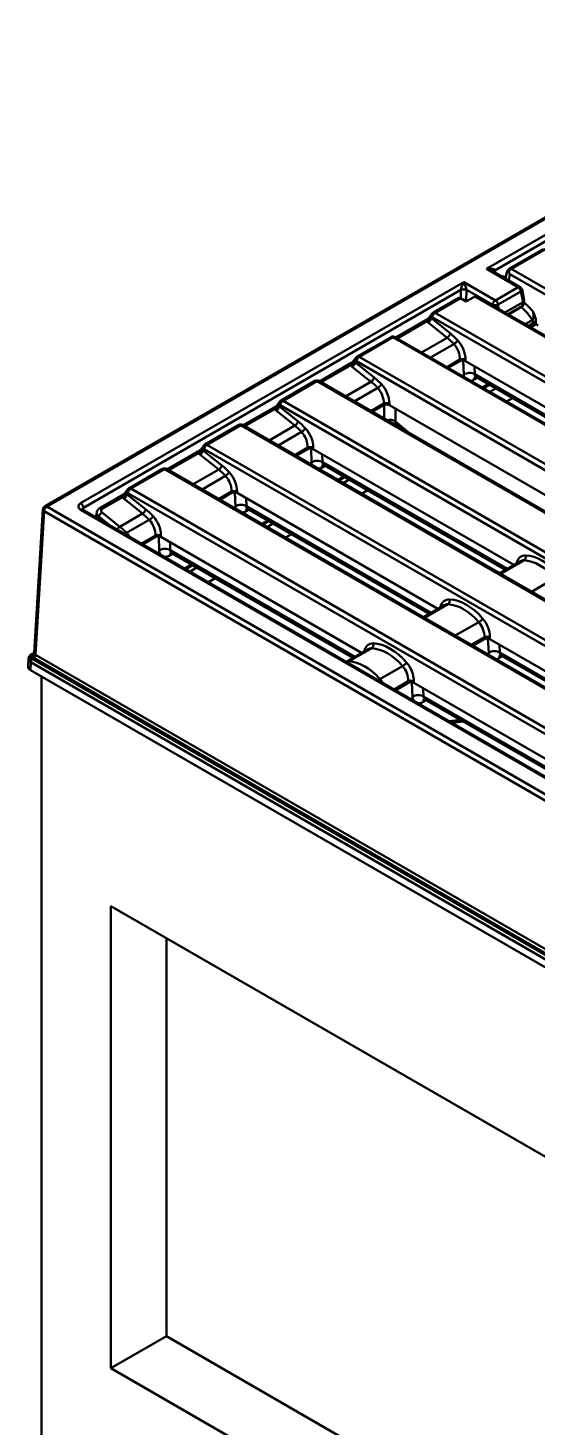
# Model space of a CAD drawing. Header units: millimetres. Extents: x 0 to 1485, y 0 to 1050.
# Drawn here: x 1178.7 to 1243.5, y 237.9 to 416 of the extents above; entities that cross this region are included whole.
import ezdxf

# ---------------------------------------------------------------- set-up
doc = ezdxf.new("R2010")
doc.units = ezdxf.units.MM
doc.header["$LTSCALE"] = 2.5
doc.layers.add('Sichtbare Kanten(DIN)', color=7, linetype='Continuous', lineweight=50)
doc.layers.add('Sichtbare tangentiale Kanten(DIN)', color=7, linetype='Continuous', lineweight=50)

msp = doc.modelspace()

# ---------------------------------------------------------------- linework, layer by layer
at = {"layer": 'Sichtbare Kanten(DIN)'}
for p, q in [((1286.242, 415.989), (1180.859, 355.146)), ((1244.276, 387.872), (1239.975, 385.388)), ((1241.324, 383.035), (1237.792, 385.074)), ((1239.483, 384.099), (1239.575, 384.706)), ((1239.19, 384.472), (1239.013, 384.37)), ((1239.19, 384.472), (1239.239, 384.239)), ((1239.223, 384.249), (1239.19, 384.472)), ((1233.531, 381.668), (1230.287, 379.795)), ((1234.465, 381.207), (1233.731, 381.631)), ((1235.548, 381.833), (1234.465, 381.207)), ((1234.469, 381.339), (1234.469, 381.34)), ((1234.582, 381.275), (1234.469, 381.339)), ((1308.612, 339.819), (1235.789, 381.863)), ((1241.859, 381.355), (1241.563, 382.709)), ((1241.747, 380.817), (1241.858, 381.281)), ((1230.101, 379.631), (1229.715, 379.126)), ((1241.719, 381.119), (1239.398, 379.779)), ((1241.511, 380.5), (1239.83, 379.53)), ((1225.472, 376.633), (1229.573, 379.001)), ((1243.324, 378.304), (1242.639, 377.908)), ((1243.324, 378.763), (1243.324, 378.304)), ((1243.619, 378.134), (1243.324, 378.304)), ((1224.897, 376.677), (1220.595, 374.193)), ((1323.327, 320.137), (1225.397, 376.677)), ((1220.448, 374.063), (1220.055, 373.549)), ((1215.785, 371.04), (1219.914, 373.425)), ((1233.673, 373.616), (1232.186, 372.757)), ((1259.903, 358.878), (1234.377, 373.616)), ((1215.21, 371.084), (1210.908, 368.6)), ((1313.64, 314.544), (1215.71, 371.084)), ((1258.809, 358.246), (1235.722, 371.575)), ((1236.648, 370.181), (1237.393, 370.611)), ((1238.234, 370.125), (1237.489, 369.695)), ((1239.61, 368.471), (1240.355, 368.901)), ((1206.097, 365.447), (1210.227, 367.832)), ((1210.76, 368.47), (1210.368, 367.956)), ((1223.985, 368.023), (1222.498, 367.164)), ((1250.216, 353.285), (1224.69, 368.023)), ((1205.522, 365.491), (1201.221, 363.007)), ((1303.952, 308.951), (1206.022, 365.491)), ((1225.669, 365.501), (1226.311, 364.963)), ((1196.41, 359.854), (1200.54, 362.239)), ((1201.073, 362.877), (1200.681, 362.363)), ((1214.298, 362.43), (1212.811, 361.571)), ((1240.529, 347.692), (1215.002, 362.43)), ((1195.835, 359.898), (1191.533, 357.414)), ((1294.265, 303.358), (1196.335, 359.898)), ((1239.434, 347.06), (1216.348, 360.389)), ((1219.023, 358.844), (1218.279, 358.414)), ((1187.839, 354.906), (1190.852, 356.646)), ((1191.386, 357.284), (1190.993, 356.77)), ((1204.61, 356.837), (1203.124, 355.978)), ((1230.841, 342.099), (1205.315, 356.837)), ((1221.904, 357.181), (1221.159, 356.751)), ((1180.61, 354.743), (1179.507, 336.513)), ((1286.036, 296.787), (1185.661, 354.738)), ((1229.747, 341.467), (1206.66, 354.796)), ((1187.358, 353.759), (1187.448, 354.353)), ((1209.336, 353.251), (1208.591, 352.821)), ((1194.923, 351.244), (1193.319, 350.317)), ((1221.154, 336.506), (1195.628, 351.244)), ((1212.216, 351.588), (1211.472, 351.158)), ((1220.059, 335.874), (1196.973, 349.203)), ((1199.649, 347.658), (1198.786, 347.16)), ((1241.352, 348.167), (1238.689, 346.63)), ((1202.529, 345.995), (1201.667, 345.497)), ((1231.664, 342.574), (1229.002, 341.037)), ((1221.977, 336.981), (1219.197, 335.376)), ((1236.784, 338.261), (1235.297, 337.403)), ((1261.954, 324.136), (1237.488, 338.261)), ((1178.782, 335.773), (1178.719, 334.729)), ((1179.508, 336.522), (1179.175, 336.33)), ((1260.859, 323.504), (1238.908, 336.178)), ((1179.011, 334.301), (1285.785, 272.655)), ((1180.426, 333.484), (1180.426, 189.372)), ((1227.096, 332.668), (1225.492, 331.742)), ((1252.267, 318.543), (1227.801, 332.668)), ((1251.172, 317.911), (1229.22, 330.585)), ((1232.654, 327.607), (1234.13, 327.75)), ((1189.265, 245.507), (1189.265, 304.294)), ((1189.265, 304.294), (1277.653, 253.263)), ((1196.336, 249.589), (1196.336, 300.212)), ((1196.336, 249.589), (1189.265, 245.507)), ((1277.653, 202.641), (1196.336, 249.589)), ((1277.653, 194.476), (1189.265, 245.507))]:
    msp.add_line(p, q, dxfattribs=at)
for centre, start, end in [((1241.074, 382.602), 12.33932, 60), ((1241.261, 380.933), 300, 346.55351), ((1225.147, 376.244), 60, 120), ((1220.845, 373.76), 120, 142.67318), ((1215.46, 370.651), 60, 120), ((1211.158, 368.167), 120, 142.67318), ((1205.772, 365.058), 60, 120), ((1201.471, 362.574), 120, 142.67318), ((1196.085, 359.465), 60, 120), ((1191.783, 356.981), 120, 142.67318), ((1181.109, 354.713), 120, 176.53871)]:
    msp.add_arc(centre, 0.5, start, end, dxfattribs=at)
for centre, major_axis, ratio, start_param, end_param in [((1233.816, 381.313), (-0.297, 0.347), 0.4107544, 5.4210452, 6.2064434), ((1235.517, 381.442), (-0.28, -0.415), 0.5249871, 3.1782328, 3.9636309), ((1241.354, 381.323), (0.509, -0.005), 0.5686046, 5.5165103, 6.4126115), ((1234.025, 373.409), (0.5, 0), 0.5817527, 0.7891963, 2.3523964), ((1224.337, 367.816), (0.5, 0), 0.5817527, 0.7891963, 2.3523964), ((1214.65, 362.223), (0.5, 0), 0.5817527, 0.7891963, 2.3523964), ((1204.963, 356.63), (0.5, 0), 0.5817527, 0.7891963, 2.3523964), ((1195.275, 351.037), (0.5, 0), 0.5817527, 0.7891963, 2.3523964), ((1237.136, 338.055), (0.5, 0), 0.5817527, 0.7891963, 2.3523964), ((1179.72, 334.709), (-1.001, 0), 0.5766475, 6.2483212, 7.0679745), ((1227.449, 332.462), (0.5, 0), 0.5817527, 0.7891963, 2.3523964)]:
    msp.add_ellipse(centre, major_axis=major_axis, ratio=ratio, start_param=start_param, end_param=end_param, dxfattribs=at)
for points, knots in [([(1239.845, 385.283), (1239.819, 385.243), (1239.794, 385.205), (1239.748, 385.129), (1239.726, 385.093), (1239.687, 385.02), (1239.669, 384.985), (1239.636, 384.913), (1239.621, 384.877), (1239.594, 384.799), (1239.582, 384.757), (1239.575, 384.706)], [-1.25187135, -1.25187135, -1.25187135, -1.25187135, -1.13240206, -1.13240206, -1.01293276, -1.01293276, -0.89346347, -0.89346347, -0.77399417, -0.77399417, -0.65452488, -0.65452488, -0.65452488, -0.65452488]), ([(1239.86, 384.969), (1239.856, 384.974), (1239.854, 384.98), (1239.828, 385.034), (1239.815, 385.081), (1239.807, 385.172), (1239.813, 385.213), (1239.837, 385.272), (1239.85, 385.293), (1239.868, 385.31), (1239.87, 385.312), (1239.873, 385.314)], [0, 0, 0, 0, 0.00426474, 0.00426474, 0.0390138, 0.0390138, 0.07415604, 0.07415604, 0.09812422, 0.09812422, 0.10139674, 0.10139674, 0.10139674, 0.10139674]), ([(1239.975, 385.388), (1239.966, 385.383), (1239.957, 385.378), (1239.942, 385.368), (1239.935, 385.363), (1239.921, 385.354), (1239.915, 385.349), (1239.902, 385.339), (1239.896, 385.334), (1239.884, 385.324), (1239.878, 385.319), (1239.873, 385.314)], [0, 0, 0, 0, 0.15269458, 0.15269458, 0.30538916, 0.30538916, 0.45808373, 0.45808373, 0.61077831, 0.61077831, 0.76347289, 0.76347289, 0.76347289, 0.76347289]), ([(1234.095, 381.421), (1234.101, 381.421), (1234.107, 381.422), (1234.179, 381.422), (1234.243, 381.415), (1234.334, 381.395), (1234.364, 381.386), (1234.419, 381.365), (1234.445, 381.353), (1234.469, 381.34)], [0.074206338, 0.074206338, 0.074206338, 0.074206338, 0.077957588, 0.077957588, 0.116796203, 0.116796203, 0.136773174, 0.136773174, 0.156759683, 0.156759683, 0.156759683, 0.156759683]), ([(1230.287, 379.795), (1230.27, 379.785), (1230.255, 379.776), (1230.229, 379.757), (1230.216, 379.748), (1230.193, 379.729), (1230.182, 379.719), (1230.16, 379.698), (1230.149, 379.687), (1230.126, 379.663), (1230.114, 379.649), (1230.101, 379.631)], [0, 0, 0, 0, 0.296706, 0.296706, 0.5934119, 0.5934119, 0.8901179, 0.8901179, 1.1868239, 1.1868239, 1.4835299, 1.4835299, 1.4835299, 1.4835299]), ([(1242.972, 379.878), (1242.973, 379.877), (1242.974, 379.875), (1243.086, 379.631), (1243.206, 379.36), (1243.303, 378.991), (1243.324, 378.872), (1243.324, 378.763)], [-0.00115649, -0.00115649, -0.00115649, -0.00115649, 0, 0, 0.16006122, 0.16006122, 0.23508353, 0.23508353, 0.23508353, 0.23508353]), ([(1229.573, 379.001), (1229.583, 379.007), (1229.594, 379.014), (1229.615, 379.028), (1229.625, 379.036), (1229.645, 379.052), (1229.655, 379.06), (1229.674, 379.078), (1229.683, 379.088), (1229.7, 379.107), (1229.708, 379.116), (1229.715, 379.126)], [0.069154465, 0.069154465, 0.069154465, 0.069154465, 0.071854342, 0.071854342, 0.074554218, 0.074554218, 0.077254094, 0.077254094, 0.079953971, 0.079953971, 0.082653847, 0.082653847, 0.082653847, 0.082653847]), ([(1219.914, 373.425), (1219.925, 373.431), (1219.936, 373.437), (1219.956, 373.452), (1219.967, 373.459), (1219.986, 373.475), (1219.996, 373.484), (1220.014, 373.501), (1220.023, 373.51), (1220.04, 373.529), (1220.048, 373.539), (1220.055, 373.549)], [-1.308996939, -1.308996939, -1.308996939, -1.308996939, -1.297130517, -1.297130517, -1.285264096, -1.285264096, -1.273397674, -1.273397674, -1.261531253, -1.261531253, -1.249664831, -1.249664831, -1.249664831, -1.249664831]), ([(1235.722, 371.575), (1235.689, 371.594), (1235.654, 371.608), (1235.597, 371.622), (1235.574, 371.623), (1235.555, 371.623), (1235.552, 371.623), (1235.552, 371.623)], [-0.78539816, -0.78539816, -0.78539816, -0.78539816, -0.62831853, -0.62831853, -0.4712389, -0.4712389, -0.37820234, -0.37820234, -0.37820234, -0.37820234]), ([(1210.227, 367.832), (1210.238, 367.838), (1210.248, 367.844), (1210.269, 367.859), (1210.279, 367.866), (1210.299, 367.882), (1210.309, 367.891), (1210.327, 367.908), (1210.336, 367.917), (1210.353, 367.936), (1210.361, 367.946), (1210.368, 367.956)], [-1.308996939, -1.308996939, -1.308996939, -1.308996939, -1.297130517, -1.297130517, -1.285264096, -1.285264096, -1.273397674, -1.273397674, -1.261531253, -1.261531253, -1.249664831, -1.249664831, -1.249664831, -1.249664831]), ([(1225.669, 365.501), (1225.639, 365.527), (1225.6, 365.55), (1225.527, 365.579), (1225.494, 365.585), (1225.453, 365.589), (1225.443, 365.588), (1225.443, 365.588)], [-0.94036899, -0.94036899, -0.94036899, -0.94036899, -0.7654387, -0.7654387, -0.59050841, -0.59050841, -0.43509862, -0.43509862, -0.43509862, -0.43509862]), ([(1200.54, 362.239), (1200.55, 362.245), (1200.561, 362.251), (1200.582, 362.266), (1200.592, 362.273), (1200.612, 362.289), (1200.621, 362.298), (1200.64, 362.315), (1200.649, 362.324), (1200.665, 362.343), (1200.673, 362.353), (1200.681, 362.363)], [-1.308996939, -1.308996939, -1.308996939, -1.308996939, -1.297130517, -1.297130517, -1.285264096, -1.285264096, -1.273397674, -1.273397674, -1.261531253, -1.261531253, -1.249664831, -1.249664831, -1.249664831, -1.249664831]), ([(1216.348, 360.389), (1216.314, 360.408), (1216.279, 360.422), (1216.222, 360.436), (1216.199, 360.437), (1216.18, 360.437), (1216.177, 360.437), (1216.177, 360.437)], [-0.78539816, -0.78539816, -0.78539816, -0.78539816, -0.62831853, -0.62831853, -0.4712389, -0.4712389, -0.37820234, -0.37820234, -0.37820234, -0.37820234]), ([(1190.852, 356.646), (1190.863, 356.652), (1190.874, 356.658), (1190.894, 356.673), (1190.904, 356.68), (1190.924, 356.696), (1190.934, 356.705), (1190.952, 356.722), (1190.961, 356.731), (1190.978, 356.75), (1190.986, 356.76), (1190.993, 356.77)], [-1.308996939, -1.308996939, -1.308996939, -1.308996939, -1.297130517, -1.297130517, -1.285264096, -1.285264096, -1.273397674, -1.273397674, -1.261531253, -1.261531253, -1.249664831, -1.249664831, -1.249664831, -1.249664831]), ([(1185.661, 354.738), (1185.645, 354.748), (1185.632, 354.757), (1185.612, 354.772), (1185.606, 354.778), (1185.601, 354.783), (1185.6, 354.784), (1185.6, 354.784)], [-0.78402864, -0.78402864, -0.78402864, -0.78402864, -0.63766629, -0.63766629, -0.49130395, -0.49130395, -0.40479843, -0.40479843, -0.40479843, -0.40479843]), ([(1187.448, 354.353), (1187.455, 354.402), (1187.468, 354.451), (1187.502, 354.544), (1187.524, 354.588), (1187.574, 354.669), (1187.603, 354.707), (1187.664, 354.775), (1187.698, 354.806), (1187.766, 354.861), (1187.802, 354.885), (1187.839, 354.906)], [1.66500191, 1.66500191, 1.66500191, 1.66500191, 1.80400004, 1.80400004, 1.94299818, 1.94299818, 2.08199632, 2.08199632, 2.22099445, 2.22099445, 2.35999259, 2.35999259, 2.35999259, 2.35999259]), ([(1206.66, 354.796), (1206.627, 354.815), (1206.592, 354.829), (1206.534, 354.843), (1206.512, 354.844), (1206.493, 354.844), (1206.49, 354.844), (1206.49, 354.844)], [-0.78539816, -0.78539816, -0.78539816, -0.78539816, -0.62831853, -0.62831853, -0.4712389, -0.4712389, -0.37820234, -0.37820234, -0.37820234, -0.37820234]), ([(1196.973, 349.203), (1196.94, 349.222), (1196.905, 349.236), (1196.847, 349.25), (1196.825, 349.251), (1196.806, 349.251), (1196.802, 349.251), (1196.802, 349.251)], [-0.78539816, -0.78539816, -0.78539816, -0.78539816, -0.62831853, -0.62831853, -0.4712389, -0.4712389, -0.37820234, -0.37820234, -0.37820234, -0.37820234]), ([(1178.959, 336.17), (1178.937, 336.148), (1178.916, 336.124), (1178.879, 336.073), (1178.863, 336.046), (1178.834, 335.991), (1178.823, 335.963), (1178.804, 335.907), (1178.797, 335.879), (1178.787, 335.825), (1178.784, 335.798), (1178.782, 335.773)], [-0.36136712, -0.36136712, -0.36136712, -0.36136712, -0.29606653, -0.29606653, -0.23076593, -0.23076593, -0.16546533, -0.16546533, -0.10016473, -0.10016473, -0.03486413, -0.03486413, -0.03486413, -0.03486413]), ([(1178.959, 336.17), (1178.974, 336.185), (1178.989, 336.199), (1179.018, 336.224), (1179.033, 336.235), (1179.061, 336.257), (1179.075, 336.267), (1179.104, 336.286), (1179.118, 336.295), (1179.146, 336.313), (1179.161, 336.322), (1179.175, 336.33)], [-0.36766302, -0.36766302, -0.36766302, -0.36766302, -0.28297861, -0.28297861, -0.1982942, -0.1982942, -0.11360979, -0.11360979, -0.02892538, -0.02892538, 0.05575903, 0.05575903, 0.05575903, 0.05575903]), ([(1179.452, 336.39), (1179.452, 336.39), (1179.453, 336.391), (1179.459, 336.397), (1179.465, 336.402), (1179.476, 336.418), (1179.482, 336.428), (1179.493, 336.451), (1179.498, 336.464), (1179.505, 336.49), (1179.507, 336.502), (1179.507, 336.513)], [0.00449069, 0.00449069, 0.00449069, 0.00449069, 0.02102167, 0.02102167, 0.04204335, 0.04204335, 0.06306502, 0.06306502, 0.0840867, 0.0840867, 0.10510837, 0.10510837, 0.10510837, 0.10510837]), ([(1238.908, 336.178), (1238.877, 336.196), (1238.844, 336.208), (1238.79, 336.222), (1238.769, 336.224), (1238.751, 336.224), (1238.747, 336.223), (1238.747, 336.223)], [-0.78539816, -0.78539816, -0.78539816, -0.78539816, -0.62831853, -0.62831853, -0.4712389, -0.4712389, -0.37874925, -0.37874925, -0.37874925, -0.37874925]), ([(1229.22, 330.585), (1229.19, 330.603), (1229.157, 330.615), (1229.103, 330.629), (1229.081, 330.631), (1229.063, 330.631), (1229.06, 330.63), (1229.06, 330.63)], [-0.78539816, -0.78539816, -0.78539816, -0.78539816, -0.62831853, -0.62831853, -0.4712389, -0.4712389, -0.37874925, -0.37874925, -0.37874925, -0.37874925])]:
    msp.add_open_spline(points, degree=3, knots=knots, dxfattribs=at)
for points in [[(1239.86, 384.969), (1239.862, 384.963), (1239.865, 384.958), (1239.868, 384.953)], [(1240.02, 384.69), (1239.965, 384.771), (1239.912, 384.861), (1239.868, 384.953)]]:
    msp.add_open_spline(points, degree=3, dxfattribs=at)
at = {"layer": 'Sichtbare tangentiale Kanten(DIN)'}
for p, q in [((1181.109, 355.121), (1286.492, 415.964)), ((1237.042, 385.338), (1285.786, 413.481)), ((1238.102, 385.156), (1286.139, 412.89)), ((1240.2, 385.366), (1244.501, 387.85)), ((1237.042, 385.338), (1241.074, 383.01)), ((1238.136, 384.876), (1238.102, 385.156)), ((1239.894, 383.861), (1240.02, 384.69)), ((1240.02, 384.69), (1313.395, 342.327)), ((1313.747, 342.903), (1240.2, 385.366)), ((1185.411, 355.529), (1234.155, 383.671)), ((1238.187, 381.343), (1234.155, 383.671)), ((1241.074, 383.01), (1238.187, 381.343)), ((1185.764, 354.938), (1233.801, 382.673)), ((1230.512, 379.773), (1233.731, 381.631)), ((1233.801, 382.673), (1233.771, 381.608)), ((1234.469, 381.34), (1234.506, 382.658)), ((1234.477, 381.214), (1234.469, 381.339)), ((1234.507, 382.688), (1237.835, 380.767)), ((1235.548, 381.833), (1308.362, 339.794)), ((1238.535, 380.805), (1241.423, 382.472)), ((1241.423, 382.472), (1241.719, 381.119)), ((1328.462, 323.221), (1230.512, 379.773)), ((1237.835, 380.767), (1237.841, 380.678)), ((1238.572, 380.256), (1238.535, 380.805)), ((1241.609, 380.661), (1239.74, 379.582)), ((1241.719, 381.119), (1241.609, 380.661)), ((1229.458, 378.689), (1225.685, 376.51)), ((1229.617, 378.528), (1232.033, 376.59)), ((1230.03, 379.062), (1230.141, 379.208)), ((1232.446, 377.124), (1230.03, 379.062)), ((1230.141, 379.208), (1328.11, 322.645)), ((1242.877, 378.833), (1241.957, 378.302)), ((1242.347, 378.077), (1243.016, 378.463)), ((1220.845, 374.168), (1225.147, 376.652)), ((1225.147, 376.652), (1323.077, 320.112)), ((1232.033, 376.59), (1228.79, 374.718)), ((1232.893, 375.788), (1229.914, 374.068)), ((1318.775, 317.628), (1220.845, 374.168)), ((1219.78, 373.101), (1215.998, 370.917)), ((1219.964, 372.907), (1222.345, 370.997)), ((1220.378, 373.441), (1220.493, 373.592)), ((1222.759, 371.531), (1220.378, 373.441)), ((1220.493, 373.592), (1318.423, 317.052)), ((1232.026, 372.849), (1233.673, 373.8)), ((1233.673, 373.8), (1233.673, 373.616)), ((1234.095, 373.697), (1234.153, 371.909)), ((1234.377, 373.616), (1234.377, 373.8)), ((1235.564, 371.937), (1235.531, 372.95)), ((1211.158, 368.575), (1215.46, 371.059)), ((1215.46, 371.059), (1313.39, 314.519)), ((1222.345, 370.997), (1219.102, 369.125)), ((1235.495, 371.271), (1235.872, 371.489)), ((1259.043, 358.381), (1235.564, 371.937)), ((1236.52, 370.255), (1237.265, 370.685)), ((1223.206, 370.195), (1220.227, 368.475)), ((1210.092, 367.508), (1206.311, 365.324)), ((1210.277, 367.314), (1212.658, 365.404)), ((1210.691, 367.848), (1210.806, 367.999)), ((1213.071, 365.938), (1210.691, 367.848)), ((1210.806, 367.999), (1308.735, 311.459)), ((1309.088, 312.035), (1211.158, 368.575)), ((1222.339, 367.256), (1223.985, 368.207)), ((1223.985, 368.207), (1223.985, 368.023)), ((1224.036, 368.048), (1224.036, 366.277)), ((1224.69, 368.023), (1224.69, 368.207)), ((1225.448, 365.95), (1225.448, 367.585)), ((1201.471, 362.982), (1205.772, 365.466)), ((1205.772, 365.466), (1303.702, 308.926)), ((1212.658, 365.404), (1209.415, 363.532)), ((1227.313, 364.384), (1225.448, 365.95)), ((1225.611, 365.367), (1225.74, 365.442)), ((1213.518, 364.602), (1210.54, 362.882)), ((1200.405, 361.915), (1196.623, 359.731)), ((1200.59, 361.721), (1202.97, 359.811)), ((1201.003, 362.255), (1201.118, 362.406)), ((1203.384, 360.345), (1201.003, 362.255)), ((1201.118, 362.406), (1299.048, 305.866)), ((1299.4, 306.442), (1201.471, 362.982)), ((1212.651, 361.663), (1214.298, 362.614)), ((1214.298, 362.614), (1214.298, 362.43)), ((1214.72, 362.511), (1214.779, 360.723)), ((1215.002, 362.43), (1215.002, 362.614)), ((1216.189, 360.751), (1216.156, 361.764)), ((1191.783, 357.389), (1196.085, 359.873)), ((1196.085, 359.873), (1294.015, 303.333)), ((1202.97, 359.811), (1199.728, 357.939)), ((1216.12, 360.085), (1216.497, 360.303)), ((1239.668, 347.195), (1216.189, 360.751)), ((1203.831, 359.009), (1200.852, 357.289)), ((1218.895, 358.918), (1218.15, 358.489)), ((1218.819, 358.103), (1219.563, 358.533)), ((1190.717, 356.322), (1188.15, 354.839)), ((1191.316, 356.662), (1191.431, 356.813)), ((1193.697, 354.752), (1191.316, 356.662)), ((1191.431, 356.813), (1289.361, 300.273)), ((1289.713, 300.849), (1191.783, 357.389)), ((1202.964, 356.07), (1204.61, 357.021)), ((1204.61, 357.021), (1204.61, 356.837)), ((1205.033, 356.918), (1205.091, 355.13)), ((1205.315, 356.837), (1205.315, 357.021)), ((1179.651, 336.257), (1180.756, 354.523)), ((1180.756, 354.523), (1286.139, 293.68)), ((1286.492, 294.278), (1181.109, 355.121)), ((1185.411, 354.714), (1285.786, 296.762)), ((1185.789, 354.665), (1185.764, 354.938)), ((1190.902, 356.128), (1193.283, 354.218)), ((1206.433, 354.492), (1206.81, 354.71)), ((1206.502, 355.158), (1206.469, 356.171)), ((1229.981, 341.602), (1206.502, 355.158)), ((1187.687, 353.569), (1187.726, 353.828)), ((1187.726, 353.828), (1188.977, 352.824)), ((1190.396, 352.551), (1188.139, 354.362)), ((1193.283, 354.218), (1190.396, 352.551)), ((1194.143, 353.416), (1191.26, 351.751)), ((1209.208, 353.325), (1208.463, 352.896)), ((1209.131, 352.51), (1209.876, 352.94)), ((1193.159, 350.409), (1194.923, 351.428)), ((1194.923, 351.428), (1194.923, 351.244)), ((1195.346, 351.325), (1195.404, 349.537)), ((1195.628, 351.244), (1195.628, 351.428)), ((1196.745, 348.899), (1197.122, 349.117)), ((1196.815, 349.565), (1196.781, 350.577)), ((1220.293, 336.009), (1196.815, 349.565)), ((1199.52, 347.732), (1198.658, 347.235)), ((1199.326, 346.849), (1200.189, 347.347)), ((1238.83, 346.549), (1241.823, 348.277)), ((1245.752, 346.008), (1242.759, 344.281)), ((1229.143, 340.956), (1232.136, 342.684)), ((1236.065, 340.415), (1233.072, 338.688)), ((1235.094, 337.52), (1236.784, 338.495)), ((1236.784, 338.495), (1236.784, 338.261)), ((1237.488, 338.261), (1237.488, 338.495)), ((1219.566, 335.427), (1222.448, 337.091)), ((1237.234, 338.34), (1237.323, 336.507)), ((1238.734, 336.548), (1238.684, 337.571)), ((1179.011, 334.301), (1179.072, 335.299)), ((1179.072, 335.299), (1285.785, 273.688)), ((1179.335, 336.338), (1179.136, 336.272)), ((1179.136, 335.864), (1179.335, 335.93)), ((1179.248, 336.353), (1179.506, 336.502)), ((1285.962, 274.13), (1179.248, 335.741)), ((1179.485, 336.434), (1179.474, 336.428)), ((1179.474, 335.816), (1285.962, 274.335)), ((1286.139, 274.777), (1179.651, 336.257)), ((1226.377, 334.822), (1223.495, 333.158)), ((1238.687, 335.856), (1239.076, 336.081)), ((1261.093, 323.639), (1238.734, 336.548)), ((1225.289, 331.859), (1227.096, 332.902)), ((1227.096, 332.902), (1227.096, 332.668)), ((1227.547, 332.747), (1227.636, 330.914)), ((1227.801, 332.668), (1227.801, 332.902)), ((1229.047, 330.955), (1228.997, 331.978)), ((1228.999, 330.263), (1229.389, 330.488)), ((1251.406, 318.046), (1229.047, 330.955)), ((1232.284, 327.821), (1233.76, 327.964))]:
    msp.add_line(p, q, dxfattribs=at)
for centre, major_axis, ratio, start_param, end_param in [((1237.042, 384.93), (1.057, 0.237), 0.3689725, 0.0046921, 1.488222), ((1237.042, 384.93), (1.057, -0.237), 0.3689725, 0.8679725, 1.6533707), ((1238.451, 385.001), (-0.494, -0.075), 0.5729812, 5.4149759, 6.0999564), ((1238.455, 384.973), (-0.496, -0.061), 0.5945205, 5.4281105, 6.0682608), ((1237.752, 385.34), (-0.306, 0.4), 0.4701443, 3.9182259, 3.9531325), ((1240.978, 385.627), (-1.403, -0.927), 0.0635292, 5.5925706, 6.2258753), ((1240.179, 384.969), (0.27, 0.421), 0.5431603, 0.8110916, 1.9441014), ((1240.2, 384.998), (-0.225, 0.39), 0.5773503, 5.4977871, 6.2831853), ((1234.155, 383.263), (-0.312, -0.733), 0.2277351, 4.2209921, 5.704522), ((1234.155, 383.263), (-0.312, 0.733), 0.2277351, 3.720256, 5.2037858), ((1241.074, 382.602), (0.25, 0.433), 0.5773503, 0, 0.7853982), ((1241.074, 382.602), (0.25, -0.433), 0.5773503, 0.9599311, 2.3561945), ((1234.154, 382.49), (-0.5, 0.014), 0.4940186, 3.9445132, 5.5107481), ((1233.445, 382.853), (0.169, -0.476), 0.6659756, 0.9598701, 0.9947767), ((1234.155, 382.521), (-0.5, 0), 0.4727225, 3.9307889, 5.493989), ((1233.797, 383.021), (-0.427, 0.906), 0.6252357, 4.0312955, 4.0662021), ((1238.187, 380.935), (0.25, 0.433), 0.5773503, 0.7853982, 2.268928), ((1238.187, 380.935), (-0.25, 0.433), 0.5773503, 4.1015237, 5.4977871), ((1241.074, 382.602), (0.488, 0.107), 0.5161551, 5.3870841, 6.2831853), ((1230.458, 379.359), (-0.358, 0.273), 0.7428018, 0, 1.2060732), ((1230.492, 379.376), (0.27, 0.421), 0.5431603, 0.8110916, 2.2946215), ((1230.512, 379.405), (-0.225, 0.39), 0.5773503, 5.4977871, 6.2831853), ((1238.187, 380.935), (-0.499, -0.034), 0.4170339, 0.7589656, 2.3146269), ((1240.47, 376.656), (2.096, -4.553), 0.629681, 1.7655916, 2.2252731), ((1241.261, 380.933), (0.25, -0.433), 0.5773503, 0, 0.6108652), ((1241.261, 380.933), (0.486, -0.116), 0.6168054, 5.6459364, 6.2831853), ((1240.822, 376.824), (-2.351, 4.985), 0.6252357, 5.0538752, 5.3818198), ((1229.52, 379.055), (-0.398, -0.302), 0.6060526, 0.9988566, 2.3960921), ((1230.321, 378.893), (-0.978, 0.221), 0.6411499, 0.6521383, 0.9209952), ((1229.678, 378.894), (-0.313, -0.39), 0.4770394, 0.8648632, 2.3497221), ((1230.383, 379.26), (0.534, 0.006), 0.4838484, 3.717574, 3.986431), ((1242.664, 378.631), (-0.25, 0.433), 0.5773503, 4.0142573, 4.8490806), ((1225.147, 376.244), (-0.25, 0.433), 0.5773503, 5.4977871, 6.2831853), ((1225.147, 376.244), (0.25, 0.433), 0.5773503, 0, 0.7853982), ((1232.094, 376.957), (-0.313, -0.39), 0.4770394, 0.8648632, 2.3497221), ((1230.716, 371.194), (2.951, -6.366), 0.6284183, 2.052765, 2.2379867), ((1231.068, 371.362), (-3.206, 6.798), 0.6252357, 5.1899774, 5.375199), ((1233.017, 376.098), (-0.365, -0.342), 0.3547513, 0.9196239, 2.4087532), ((1232.25, 374.463), (0.814, -1.834), 0.6362092, 0.9403567, 2.064132), ((1232.602, 374.631), (-1.069, 2.266), 0.6252357, 4.0662021, 5.1899774), ((1220.845, 373.76), (-0.398, 0.303), 0.7428018, 0, 1.2060732), ((1220.845, 373.76), (0.25, 0.433), 0.5773503, 0.7853982, 2.268928), ((1220.845, 373.76), (-0.25, 0.433), 0.5773503, 5.4977871, 6.2831853), ((1220.334, 373.09), (0.557, -0.174), 0.650025, 2.6013957, 3.5613267), ((1219.841, 373.467), (-0.409, -0.287), 0.6209255, 1.0221813, 2.4082378), ((1220.706, 373.291), (-1.029, 0.233), 0.6411499, 0.6155211, 0.9209952), ((1220.026, 373.273), (-0.313, -0.39), 0.4770394, 0.8648632, 2.3497221), ((1220.334, 373.09), (-0.252, 0.482), 0.3678918, 5.5525597, 6.4531586), ((1220.767, 373.658), (0.586, -0.004), 0.4986561, 3.6830387, 3.9885128), ((1234.025, 373.632), (-0.5, 0), 0.4727225, 3.9307889, 5.493989), ((1215.46, 370.651), (-0.25, 0.433), 0.5773503, 5.4977871, 6.2831853), ((1215.46, 370.651), (0.25, 0.433), 0.5773503, 0, 0.7853982), ((1222.407, 371.364), (-0.313, -0.39), 0.4770394, 0.8648632, 2.3497221), ((1221.029, 365.601), (2.951, -6.366), 0.6284183, 2.052765, 2.2379867), ((1221.381, 365.769), (-3.206, 6.798), 0.6252357, 5.1899774, 5.375199), ((1223.33, 370.505), (-0.365, -0.342), 0.3547513, 0.9196239, 2.4087532), ((1222.915, 369.038), (-1.069, 2.266), 0.6252357, 4.0662021, 5.1899774), ((1234.86, 371.459), (-0.999, -0.033), 0.6547235, 3.9091027, 5.4753376), ((1235.569, 372.861), (1.074, 1.688), 0.5463791, 2.4670376, 2.693532), ((1235.569, 372.861), (1.074, 1.688), 0.5463791, 3.6368066, 3.9505674), ((1236.201, 370.821), (-0.5, 0.866), 0.5773503, 0.1889941, 0.7330383), ((1236.275, 372.411), (-0.571, -0.824), 0.5142699, 5.6274157, 6.3255474), ((1222.563, 368.87), (0.814, -1.834), 0.6362092, 0.9403567, 2.064132), ((1210.647, 367.497), (0.557, -0.174), 0.650025, 2.6013957, 3.5613267), ((1210.154, 367.874), (-0.409, -0.287), 0.6209255, 1.0221813, 2.4082378), ((1211.019, 367.698), (-1.029, 0.233), 0.6411499, 0.6155211, 0.9209952), ((1210.338, 367.68), (-0.313, -0.39), 0.4770394, 0.8648632, 2.3497221), ((1210.647, 367.497), (-0.252, 0.482), 0.3678918, 5.5525597, 6.4531586), ((1211.08, 368.065), (0.586, -0.004), 0.4986561, 3.6830387, 3.9885128), ((1211.158, 368.167), (-0.398, 0.303), 0.7428018, 0, 1.2060732), ((1211.158, 368.167), (0.25, 0.433), 0.5773503, 0.7853982, 2.268928), ((1211.158, 368.167), (-0.25, 0.433), 0.5773503, 5.4977871, 6.2831853), ((1224.337, 368.039), (-0.5, 0), 0.4727225, 3.9307889, 5.493989), ((1205.772, 365.058), (-0.25, 0.433), 0.5773503, 5.4977871, 6.2831853), ((1205.772, 365.058), (0.25, 0.433), 0.5773503, 0, 0.7853982), ((1212.719, 365.771), (-0.313, -0.39), 0.4770394, 0.8648632, 2.3497221), ((1211.341, 360.008), (2.951, -6.366), 0.6284183, 2.052765, 2.2379867), ((1211.694, 360.176), (-3.206, 6.798), 0.6252357, 5.1899774, 5.375199), ((1224.742, 365.499), (-1, 0), 0.6361208, 3.9283603, 5.1011676), ((1226.086, 364.783), (-0.5, 0.866), 0.5773503, 0.1814753, 0.3959708), ((1226.158, 366.397), (-0.354, -0.974), 0.6463358, 5.406309, 6.0515676), ((1213.643, 364.912), (-0.365, -0.342), 0.3547513, 0.9196239, 2.4087532), ((1212.876, 363.277), (0.814, -1.834), 0.6362092, 0.9403567, 2.064132), ((1213.228, 363.445), (-1.069, 2.266), 0.6252357, 4.0662021, 5.1899774), ((1200.959, 361.904), (0.557, -0.174), 0.650025, 2.6013957, 3.5613267), ((1200.466, 362.281), (-0.409, -0.287), 0.6209255, 1.0221813, 2.4082378), ((1201.331, 362.105), (-1.029, 0.233), 0.6411499, 0.6155211, 0.9209952), ((1200.651, 362.087), (-0.313, -0.39), 0.4770394, 0.8648632, 2.3497221), ((1200.959, 361.904), (-0.252, 0.482), 0.3678918, 5.5525597, 6.4531586), ((1201.393, 362.472), (0.586, -0.004), 0.4986561, 3.6830387, 3.9885128), ((1201.471, 362.574), (-0.398, 0.303), 0.7428018, 0, 1.2060732), ((1201.471, 362.574), (0.25, 0.433), 0.5773503, 0.7853982, 2.268928), ((1201.471, 362.574), (-0.25, 0.433), 0.5773503, 5.4977871, 6.2831853), ((1214.65, 362.446), (-0.5, 0), 0.4727225, 3.9307889, 5.493989), ((1196.085, 359.465), (-0.25, 0.433), 0.5773503, 5.4977871, 6.2831853), ((1196.085, 359.465), (0.25, 0.433), 0.5773503, 0, 0.7853982), ((1203.032, 360.178), (-0.313, -0.39), 0.4770394, 0.8648632, 2.3497221), ((1201.654, 354.415), (2.951, -6.366), 0.6284183, 2.052765, 2.2379867), ((1202.006, 354.583), (-3.206, 6.798), 0.6252357, 5.1899774, 5.375199), ((1215.485, 360.273), (-0.999, -0.033), 0.6547235, 3.9091027, 5.4753376), ((1216.194, 361.675), (1.074, 1.688), 0.5463791, 2.4670376, 2.693532), ((1216.194, 361.675), (1.074, 1.688), 0.5463791, 3.6368066, 3.9505674), ((1216.826, 359.635), (-0.5, 0.866), 0.5773503, 0.1889941, 0.7330383), ((1216.9, 361.225), (-0.571, -0.824), 0.5142699, 5.6274157, 6.3255474), ((1203.955, 359.319), (-0.365, -0.342), 0.3547513, 0.9196239, 2.4087532), ((1203.188, 357.684), (0.814, -1.834), 0.6362092, 0.9403567, 2.064132), ((1203.54, 357.852), (-1.069, 2.266), 0.6252357, 4.0662021, 5.1899774), ((1191.272, 356.311), (0.557, -0.174), 0.650025, 2.6013957, 3.5613267), ((1190.779, 356.688), (-0.409, -0.287), 0.6209255, 1.0221813, 2.4082378), ((1191.644, 356.512), (-1.029, 0.233), 0.6411499, 0.6155211, 0.9209952), ((1190.964, 356.494), (-0.313, -0.39), 0.4770394, 0.8648632, 2.3497221), ((1191.272, 356.311), (-0.252, 0.482), 0.3678918, 5.5525597, 6.4531586), ((1191.705, 356.879), (0.586, -0.004), 0.4986561, 3.6830387, 3.9885128), ((1191.783, 356.981), (-0.398, 0.303), 0.7428018, 0, 1.2060732), ((1191.783, 356.981), (0.25, 0.433), 0.5773503, 0.7853982, 2.268928), ((1191.783, 356.981), (-0.25, 0.433), 0.5773503, 5.4977871, 6.2831853), ((1204.963, 356.853), (-0.5, 0), 0.4727225, 3.9307889, 5.493989), ((1181.109, 354.713), (-0.499, 0.03), 0.5766475, 0, 0.8196533), ((1181.109, 354.713), (0.25, 0.433), 0.5773503, 0.7853982, 2.3212879), ((1181.109, 354.713), (-0.25, 0.433), 0.5773503, 5.4977871, 6.2831853), ((1186.121, 355.121), (-1.003, 0), 0.575771, 5.4991567, 7.0672139), ((1185.411, 355.121), (0.25, -0.433), 0.5773503, 0.837758, 2.3561945), ((1185.411, 354.305), (0.25, 0.433), 0.5773503, 0, 0.7853982), ((1186.121, 354.713), (-0.503, 0.045), 0.5696137, 5.5497146, 6.2511905), ((1188.089, 354.473), (-0.25, 0.433), 0.5773503, 5.3232542, 6.2831853), ((1188.497, 354.565), (-0.493, 0.084), 0.6738225, 5.5999682, 7.1631683), ((1193.344, 354.585), (-0.313, -0.39), 0.4770394, 0.8648632, 2.3497221), ((1192.319, 348.99), (-3.206, 6.798), 0.6252357, 5.1899774, 5.375199), ((1205.798, 354.68), (-0.999, -0.033), 0.6547235, 3.9091027, 5.4753376), ((1206.507, 356.082), (1.074, 1.688), 0.5463791, 2.4670376, 2.693532), ((1206.507, 356.082), (1.074, 1.688), 0.5463791, 3.6368066, 3.9505674), ((1207.139, 354.042), (-0.5, 0.866), 0.5773503, 0.1889941, 0.7330383), ((1207.213, 355.632), (-0.571, -0.824), 0.5142699, 5.6274157, 6.3255474), ((1188.436, 354.198), (0.988, -0.158), 0.6234348, 3.1464565, 4.0146659), ((1188.078, 353.995), (-0.313, -0.39), 0.4770394, 4.0064558, 5.4913148), ((1191.967, 348.822), (2.951, -6.366), 0.6284183, 2.052765, 2.2379867), ((1194.268, 353.726), (-0.365, -0.342), 0.3547513, 0.9196239, 2.4087532), ((1193.501, 352.091), (0.814, -1.834), 0.6362092, 0.9403567, 2.064132), ((1193.853, 352.259), (-1.069, 2.266), 0.6252357, 4.0662021, 5.1899774), ((1190.335, 352.185), (-0.313, -0.39), 0.4770394, 4.0064558, 5.0416921), ((1189.141, 347.19), (-3.032, 6.323), 0.6220169, 5.1856909, 5.3709125), ((1191.135, 351.441), (-0.365, -0.342), 0.3547513, 4.0612166, 4.5704706), ((1190.675, 350.46), (-0.894, 1.792), 0.6138185, 4.8834055, 5.1753791), ((1195.275, 351.26), (-0.5, 0), 0.4727225, 3.9307889, 5.493989), ((1196.11, 349.087), (-0.999, -0.033), 0.6547235, 3.9091027, 5.4753376), ((1196.819, 350.489), (1.074, 1.688), 0.5463791, 2.4670376, 2.8464689), ((1197.451, 348.449), (-0.5, 0.866), 0.5773503, 0.1889941, 0.7330383), ((1197.525, 350.039), (-0.571, -0.824), 0.5142699, 5.6274157, 6.3255474), ((1196.819, 350.489), (1.074, 1.688), 0.5463791, 3.4838696, 3.9505674), ((1242.595, 346.54), (-1.069, 2.266), 0.6252357, 5.9578795, 6.9577975), ((1242.242, 346.372), (0.814, -1.834), 0.6362092, 2.8320341, 3.2092848), ((1241.683, 348.733), (-0.027, -0.499), 0.7385876, 0.462449, 1.9531631), ((1243.362, 341.651), (2.951, -6.366), 0.6284183, 2.004372, 2.8206671), ((1243.714, 341.819), (-3.206, 6.798), 0.6252357, 5.1415844, 5.9578795), ((1232.907, 340.947), (-1.069, 2.266), 0.6252357, 5.9578795, 6.9577975), ((1232.555, 340.779), (0.814, -1.834), 0.6362092, 2.8320341, 3.2092848), ((1231.995, 343.14), (-0.027, -0.499), 0.7385876, 0.462449, 1.9531631), ((1233.674, 336.058), (2.951, -6.366), 0.6284183, 2.004372, 2.8206671), ((1234.027, 336.226), (-3.206, 6.798), 0.6252357, 5.1415844, 5.9578795), ((1236.205, 340.709), (-0.376, -0.329), 0.3206247, 0.9296148, 2.420329), ((1235.362, 339.159), (0.814, -1.834), 0.6362092, 0.9403567, 2.0157391), ((1235.714, 339.327), (-1.069, 2.266), 0.6252357, 4.0662021, 5.1415844), ((1237.136, 338.328), (-0.5, 0), 0.4727225, 3.9307889, 5.493989), ((1223.22, 335.354), (-1.069, 2.266), 0.6252357, 5.9578795, 6.9577975), ((1222.868, 335.186), (0.814, -1.834), 0.6362092, 2.8320341, 3.2092848), ((1222.308, 337.547), (-0.027, -0.499), 0.7385876, 0.462449, 1.9531631), ((1223.987, 330.465), (2.951, -6.366), 0.6284183, 2.004372, 2.8206671), ((1224.339, 330.633), (-3.206, 6.798), 0.6252357, 5.1415844, 5.9578795), ((1238.03, 336.071), (-0.999, -0.048), 0.6451672, 3.8988324, 5.466587), ((1179.765, 335.453), (-0.959, 0.42), 0.5180159, 0.1884449, 0.5846761), ((1179.312, 335.612), (-0.454, -0.21), 0.60867, 4.8218478, 5.8744934), ((1179.794, 335.934), (0.985, 0.32), 0.7026369, 3.2686386, 3.6920607), ((1179.312, 335.817), (-0.354, 0.353), 0.8815708, 5.819024, 6.2831853), ((1179.425, 335.489), (-0.25, -0.433), 0.5773503, 4.4505896, 5.4628806), ((1179.765, 335.453), (-0.599, 0.848), 0.3600881, 0.1098931, 0.8326274), ((1179.617, 336.39), (0.51, 0.176), 0.2143295, 2.3028638, 2.7262859), ((1179.617, 336.185), (-0.438, -0.389), 0.6788974, 6.0814608, 6.5048829), ((1179.425, 335.897), (-0.25, 0.433), 0.5773503, 6.0213859, 6.2831853), ((1180.212, 336.501), (-1.019, -0.353), 0.2143295, 5.4444565, 5.6702558), ((1179.158, 336.794), (0.294, -0.404), 0.7641505, 5.9494059, 6.2820652), ((1179.158, 336.182), (0.376, 0.33), 0.6125782, 4.6461216, 5.6664458), ((1180.212, 336.706), (-0.875, -0.778), 0.6788974, 6.2790835, 6.5048829), ((1179.297, 336.884), (0.25, -0.433), 0.5773503, 6.0213859, 6.0479992), ((1179.297, 336.068), (-0.25, -0.433), 0.5773503, 1.3089969, 2.3212879), ((1180.035, 336.957), (-0.387, -0.698), 0.5040117, 6.0643208, 6.2901201), ((1220.042, 333.555), (-0.894, 1.792), 0.6138185, 5.9432812, 6.2325384), ((1219.706, 334.971), (0.027, 0.499), 0.7385876, 0.462449, 1.0083364), ((1221.161, 328.833), (-3.032, 6.323), 0.6220169, 5.1372979, 5.953593), ((1226.518, 335.116), (-0.376, -0.329), 0.3206247, 0.9296148, 2.420329), ((1225.674, 333.566), (0.814, -1.834), 0.6362092, 0.9403567, 2.0157391), ((1226.026, 333.734), (-1.069, 2.266), 0.6252357, 4.0662021, 5.1415844), ((1238.736, 337.46), (1.05, 1.703), 0.5568606, 2.4597373, 2.6728388), ((1238.736, 337.46), (1.05, 1.703), 0.5568606, 3.6428992, 3.9432671), ((1239.393, 335.419), (-0.5, 0.866), 0.5773503, 0.1860037, 0.7504916), ((1239.443, 337.024), (-0.549, -0.837), 0.5358041, 5.6153777, 6.3135094), ((1223.355, 332.865), (0.376, 0.329), 0.3206247, 0.9296148, 1.4755023), ((1222.848, 331.934), (-0.894, 1.792), 0.6138185, 4.8377289, 5.1269861), ((1227.449, 332.735), (-0.5, 0), 0.4727225, 3.9307889, 5.493989), ((1228.342, 330.478), (-0.999, -0.048), 0.6451672, 3.8988324, 5.466587), ((1229.049, 331.867), (1.05, 1.703), 0.5568606, 2.4597373, 2.8200469), ((1229.049, 331.867), (1.05, 1.703), 0.5568606, 3.4956911, 3.9432671), ((1229.706, 329.826), (-0.5, 0.866), 0.5773503, 0.1860037, 0.7504916), ((1229.755, 331.431), (-0.549, -0.837), 0.5358041, 5.6153777, 6.3135094)]:
    msp.add_ellipse(centre, major_axis=major_axis, ratio=ratio, start_param=start_param, end_param=end_param, dxfattribs=at)
for points, knots in [([(1242.972, 379.878), (1242.997, 379.78), (1243.015, 379.673), (1243.032, 379.477), (1243.035, 379.388), (1243.029, 379.248), (1243.024, 379.195), (1243.007, 379.083), (1242.993, 379.023), (1242.959, 378.934), (1242.941, 378.9), (1242.907, 378.857), (1242.893, 378.843), (1242.877, 378.833)], [-0.33874434, -0.33874434, -0.33874434, -0.33874434, -0.24767657, -0.24767657, -0.17388134, -0.17388134, -0.1280641, -0.1280641, -0.070421, -0.070421, -0.027085, -0.027085, 0, 0, 0, 0]), ([(1229.573, 379.001), (1229.55, 378.988), (1229.53, 378.973), (1229.484, 378.928), (1229.461, 378.895), (1229.44, 378.826), (1229.436, 378.794), (1229.443, 378.736), (1229.449, 378.712), (1229.458, 378.689)], [0.06915447, 0.06915447, 0.06915447, 0.06915447, 0.11761887, 0.11761887, 0.19720559, 0.19720559, 0.25842614, 0.25842614, 0.29668899, 0.29668899, 0.29668899, 0.29668899]), ([(1229.937, 379.114), (1229.918, 379.127), (1229.9, 379.138), (1229.855, 379.16), (1229.831, 379.167), (1229.78, 379.17), (1229.757, 379.163), (1229.729, 379.143), (1229.722, 379.135), (1229.715, 379.126)], [-0.29668899, -0.29668899, -0.29668899, -0.29668899, -0.25842614, -0.25842614, -0.19720559, -0.19720559, -0.11761887, -0.11761887, -0.08265385, -0.08265385, -0.08265385, -0.08265385]), ([(1243.016, 378.463), (1243.048, 378.482), (1243.08, 378.504), (1243.161, 378.569), (1243.208, 378.617), (1243.278, 378.699), (1243.301, 378.73), (1243.324, 378.763)], [0, 0, 0, 0, 0.027085, 0.027085, 0.070421001, 0.070421001, 0.094477465, 0.094477465, 0.094477465, 0.094477465]), ([(1179.335, 336.338), (1179.267, 336.297), (1179.222, 336.249), (1179.187, 336.144), (1179.198, 336.087), (1179.258, 335.996), (1179.291, 335.962), (1179.335, 335.93)], [0, 0, 0, 0, 0.08459305, 0.08459305, 0.17048051, 0.17048051, 0.22416016, 0.22416016, 0.22416016, 0.22416016]), ([(1179.581, 336.318), (1179.558, 336.348), (1179.54, 336.38), (1179.512, 336.447), (1179.505, 336.482), (1179.507, 336.513)], [-0.22416016, -0.22416016, -0.22416016, -0.22416016, -0.17048051, -0.17048051, -0.10510837, -0.10510837, -0.10510837, -0.10510837])]:
    msp.add_open_spline(points, degree=3, knots=knots, dxfattribs=at)

doc.saveas('drawing.dxf')
